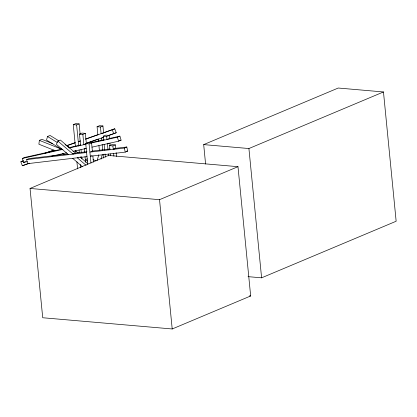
<?xml version="1.0" encoding="UTF-8"?>
<svg xmlns="http://www.w3.org/2000/svg" width="417" height="417" viewBox="0 0 417 417"><rect width="100%" height="100%" fill="white"/><g stroke="black" fill="none" stroke-linecap="round" stroke-linejoin="round"><path stroke-width="0.63" d="M52.479 143.537L41.862 139.32L39.375 140.367L38.885 144.214L55.164 150.683L54.017 150.224L46.647 152.804M97.213 160.389L98.782 154.775M101.013 159.127L102.233 154.785M58.917 140.904L50.04 135.442L47.548 136.489L46.49 140.049L61.982 149.583M75.67 153.185L60.402 140.055L57.916 141.102L56.311 144.261L68.409 154.665M75.352 145.971L73.262 124.652L75.753 123.604L79.121 123.896L80.132 134.232M73.262 124.652L76.629 124.944L79.121 123.896M80.596 145.418L79.491 134.112L81.977 133.07L85.344 133.362L86.34 143.495M97.88 134.884L97.078 126.716L99.564 125.673L102.931 125.965L103.635 133.096M27.345 161.614L23.54 162.463L22.33 158.45L24.822 157.407L61.956 149.098M79.491 134.112L82.858 134.404L85.344 133.362M97.078 126.716L100.445 127.008L102.931 125.965M29.623 163.209L22.336 165.757L20.85 161.827L23.336 160.78M86.991 156.636L27.585 163.662L26.636 159.607L29.122 158.564L67.679 154.003M23.54 162.463L25.531 161.624M80.351 140.868L78.276 141.738L80.1 141.102M22.336 165.757L29.112 163.214M27.585 163.662L28.58 163.245M68.664 147.764L80.611 144.928M85.563 139.195L114.764 128.806L116.249 132.736L108.321 135.687M87.747 164.324L85.714 143.573L88.201 142.531L91.568 142.822L92.376 151.079L89.89 152.127L124.297 148.056L126.784 147.008L127.732 151.063L125.246 152.111L90.296 156.245M103.703 140.253L103.301 136.177L105.788 135.134L109.16 135.426L109.473 138.616M85.938 143.818L83.864 144.689L82.858 134.404M102.775 137.537L101.529 138.058L101.779 140.618M85.714 143.573L89.082 143.865L91.568 142.822M103.301 136.177L106.669 136.468L109.16 135.426M85.521 148.358L84.276 148.879L84.594 152.116M91.412 143L117.396 137.188L119.882 136.145L121.092 140.154L118.6 141.201L91.985 147.154M108.623 143.187L107.383 143.714L107.946 149.468M78.135 157.433L77.307 157.782L86.064 165.314M109.932 149.755L109.525 145.642L112.017 144.595L115.384 144.887L115.759 148.749M109.525 145.642L112.892 145.934L115.384 144.887M90.708 156.073L91.537 155.723M87.414 158.872L85.339 159.742L87.539 161.098M30.045 188.453L108.498 155.458L237.987 166.685L250.664 295.976L172.205 328.971L42.722 317.744L30.045 188.453L159.529 199.68L237.987 166.685M205.586 164.006L203.684 144.61L338.234 88.029L383.473 91.954L396.15 221.245L261.6 277.826L248.026 276.648M203.684 144.61L248.918 148.535L383.473 91.954M44.734 153.294L53.902 150.089M66.741 145.601L75.3 142.604M85.694 138.97L97.922 134.696M114.764 128.806L101.107 133.758L100.445 127.008M20.85 161.827L23.305 160.967M66.637 145.809L75.05 142.869M89.149 142.213L98.339 139.002M108.91 135.306L116.249 132.736M86.559 143.297L103.484 137.375M90.072 142.812L104.328 139.622M119.882 136.145L109.457 138.475L106.971 139.523L106.669 136.468M84.02 144.412L85.11 144.167M22.33 158.45L62.894 149.38M69.227 147.962L86.34 144.136M119.22 140.576L121.092 140.154M51.427 156.224L66.637 152.825M72.975 151.407L86.283 148.431M86.981 151.715L75.534 153.07L73.048 154.118L57.916 141.102M92.068 151.116L109.874 149.01M126.784 147.008L115.718 148.316L113.231 149.364L112.892 145.934M72.553 153.8L73.71 153.665M113.372 148.968L114.477 148.838M26.636 159.607L86.59 152.518M126.445 151.215L127.732 151.063M249.366 295.867L250.664 295.976M93.054 159.659L96.066 160.858M39.375 140.367L61.68 149.229M62.399 153.56L64.812 154.514M65.016 144.663L70.009 147.733M75.003 150.808L78.333 152.857M47.548 136.489L57.275 142.473M80.71 156.896L81.789 157.558M80.1 157L87.977 163.777M72.667 158.33L82.258 166.581M112.272 129.849L113.763 133.784M117.396 137.188L118.6 141.201M124.297 148.056L125.246 152.111M248.918 148.535L261.6 277.826M159.529 199.68L172.205 328.971M116.14 152.617L116.52 156.479M113.632 153.482L113.888 156.067M109.911 143.088L110.161 145.648M110.333 153.873L110.526 155.812M108.384 153.941L108.571 155.859M104.114 144.444L104.672 150.156M105.048 153.967L105.36 157.141M102.155 144.449L102.718 150.193M103.114 154.233L103.494 158.095M98.303 139.189L98.49 141.113M98.928 145.601L99.371 150.089M92.845 155.828L93.46 162.14M89.082 143.865L90.969 163.11M85.037 156.646L85.589 162.307M81.007 149.609L81.258 152.184M81.701 156.688L81.914 158.835M76.629 124.944L78.698 146.044M79.084 149.979L79.339 152.544M80.507 164.491L80.825 167.733M75.795 150.495L75.925 151.788M76.905 161.812L77.604 168.927"/></g></svg>
